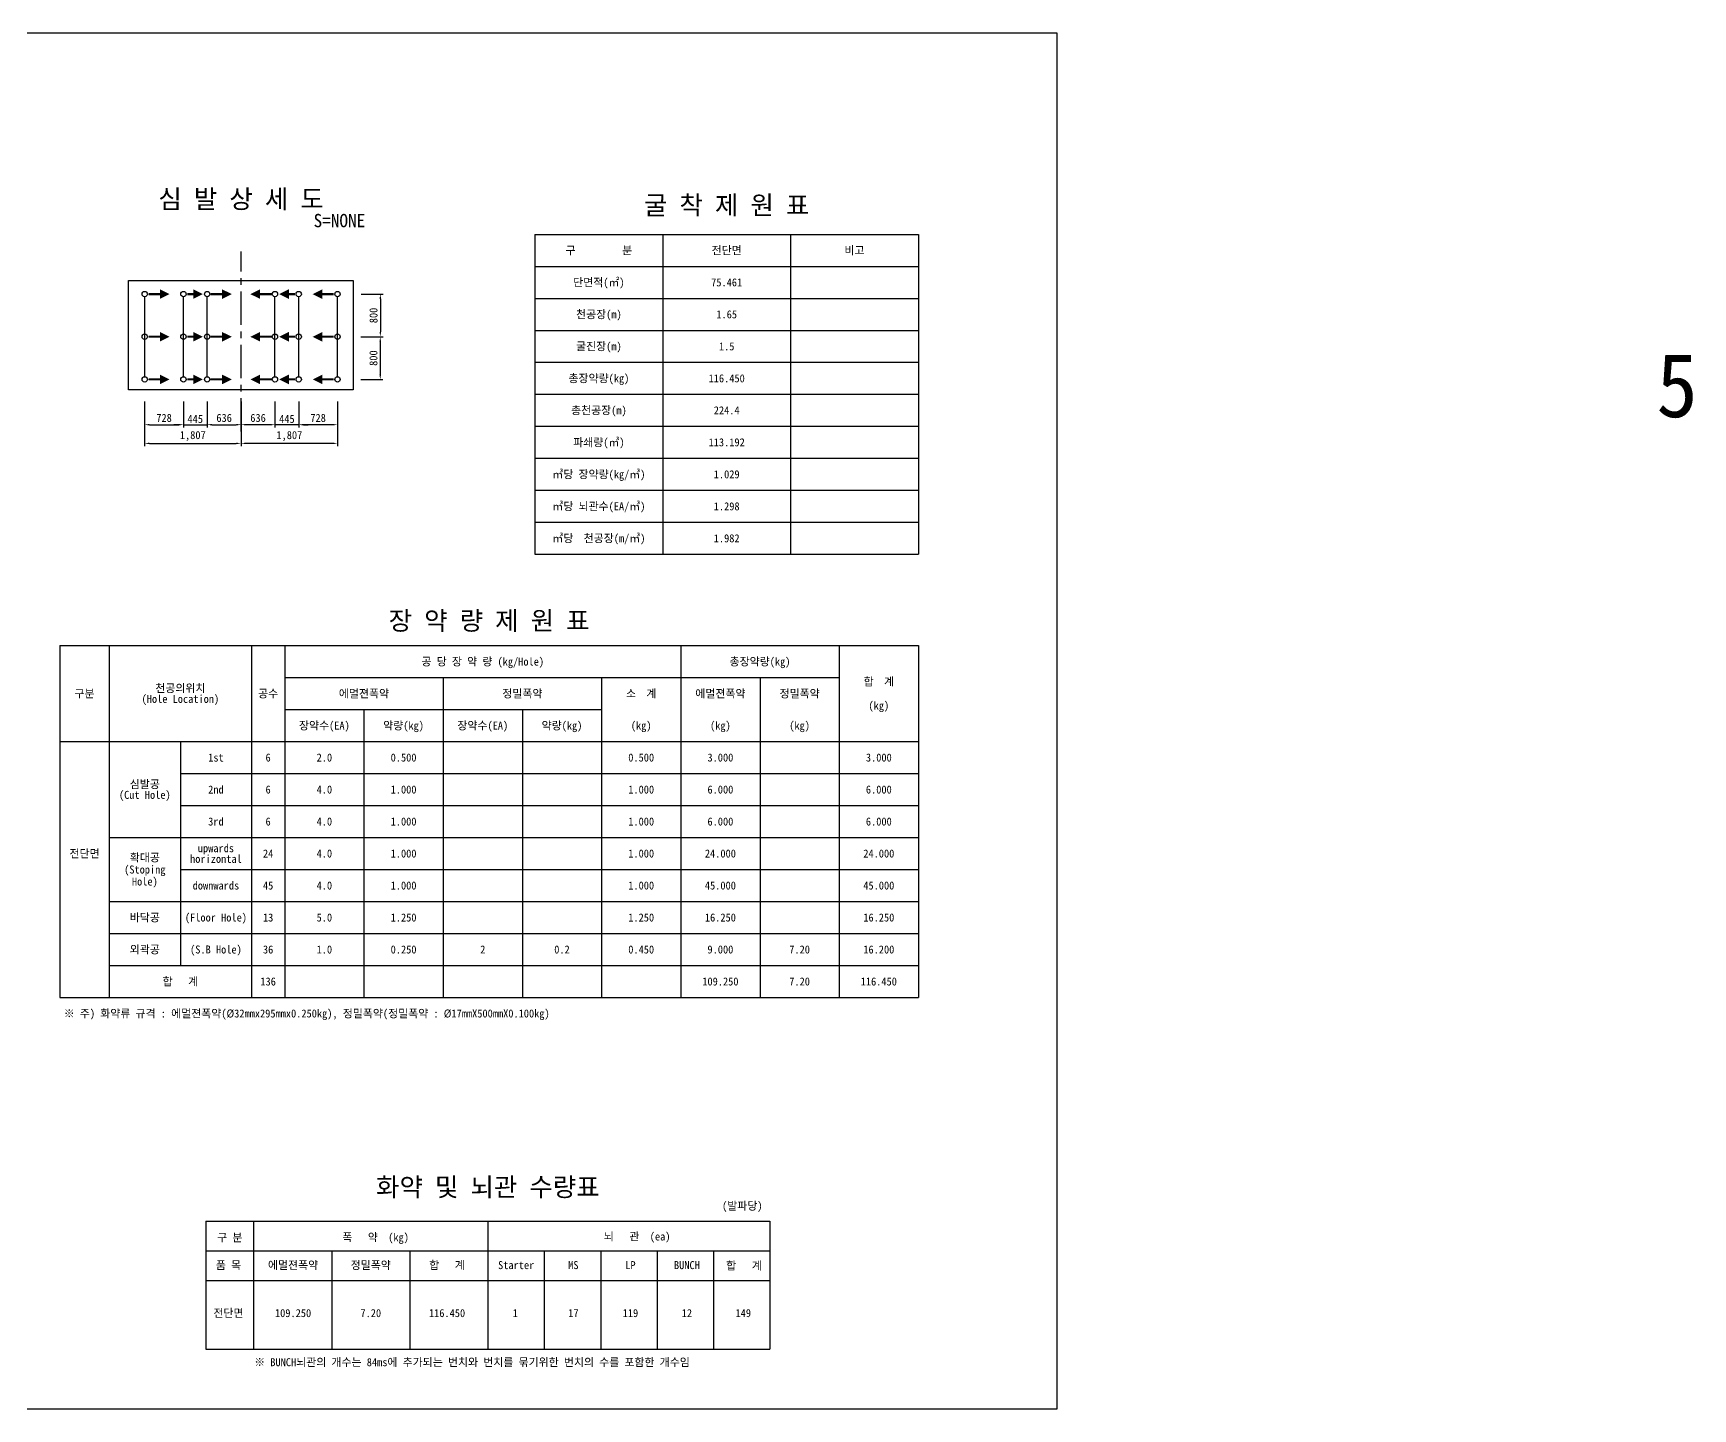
# Model space of a CAD drawing. Header units: millimetres. Extents: x -114429 to 52969, y -22900 to 28700.
# Drawn here: x 21854 to 52969, y 2900 to 28700 of the extents above; entities that cross this region are included whole.
import ezdxf
from ezdxf.enums import TextEntityAlignment as Align

# ---------------------------------------------------------------- set-up
doc = ezdxf.new("R2010")
doc.units = ezdxf.units.MM
doc.header["$LTSCALE"] = 500
doc.header["$PDMODE"] = 1
doc.linetypes.add('A-CENTR01', pattern=[2, 1.25, -0.25, 0.25, -0.25])
for name, color, linetype in [('CS-BLST', 4, 'Continuous'), ('CS-BLST-LIN1', 2, 'Continuous'), ('CS-CNTL', 1, 'A-CENTR01'), ('CS-DIMS', 1, 'Continuous'), ('CS-MISC', 2, 'Continuous'), ('CS-SYMB', 2, 'Continuous'), ('CS-TABL-LIN1', 4, 'Continuous'), ('CS-TABL-LIN2', 1, 'Continuous'), ('CS-TABL-TEX1', 6, 'Continuous'), ('CS-TABL-TEX2', 3, 'Continuous'), ('CS-TEX1', 6, 'Continuous'), ('CS-TEXT', 3, 'Continuous'), ('CX-PAPR', 2, 'Continuous')]:
    doc.layers.add(name, color=color, linetype=linetype)
doc.styles.get("Standard").update_dxf_attribs({"font": ''})
doc.styles.add('굴림체', font='')
doc.styles.get('Standard').set_extended_font_data('GulimChe')
doc.styles.get('굴림체').set_extended_font_data('GulimChe')
doc.dimstyles.new('DIM01-50', dxfattribs={"dimscale": 50, "dimtxt": 3, "dimasz": 1.8, "dimexe": 1, "dimexo": 1, "dimgap": 1, "dimtad": 1, "dimdec": 0, "dimzin": 9, "dimdsep": 46, "dimlunit": 6, "dimtxsty": '굴림체', "dimcen": 2.5, "dimclrt": 3, "dimadec": 4, "dimazin": 0, "dimtfac": 1, "dimtdec": 0, "dimtmove": 2, "dimatfit": 3, "dimfxl": 1, "dimtolj": 1, "dimtzin": 0, "dimarcsym": 0})

# ---------------------------------------------------------------- blocks, each defined once
blk = doc.blocks.new('*D14')
at = {"layer": 'CS-DIMS', "color": 0, "lineweight": -2, "transparency": 16777216}
for p, q in [((27999, 23006), (28410, 23006)), ((28360, 22916), (28360, 22296)), ((27997, 22206), (28410, 22206))]:
    blk.add_line(p, q, dxfattribs=at)
at = {"layer": 'CS-DIMS', "color": 0, "transparency": 16777216}
for points in [[(28345, 22916), (28375, 22916), (28360, 23006)], [(28345, 22296), (28375, 22296), (28360, 22206)]]:
    blk.add_solid(points, dxfattribs=at)
at = {"layer": 'Defpoints', "color": 0, "transparency": 16777216}
for p in [(27949, 23006), (27947, 22206), (28360, 22206)]:
    blk.add_point(p, dxfattribs=at)
at = {"layer": 'CS-DIMS', "color": 3, "transparency": 16777216, "insert": (28233, 22606), "char_height": 150, "attachment_point": 5, "rotation": 90, "style": '굴림체'}
blk.add_mtext('\\A1;800', dxfattribs=at)
blk = doc.blocks.new('*D15')
at = {"layer": 'CS-DIMS', "color": 0, "lineweight": -2, "transparency": 16777216}
for p, q in [((28001, 23806), (28412, 23806)), ((28362, 23716), (28362, 23096)), ((27999, 23006), (28412, 23006))]:
    blk.add_line(p, q, dxfattribs=at)
at = {"layer": 'CS-DIMS', "color": 0, "transparency": 16777216}
for points in [[(28347, 23716), (28377, 23716), (28362, 23806)], [(28347, 23096), (28377, 23096), (28362, 23006)]]:
    blk.add_solid(points, dxfattribs=at)
at = {"layer": 'Defpoints', "color": 0, "transparency": 16777216}
for p in [(27951, 23806), (27949, 23006), (28362, 23006)]:
    blk.add_point(p, dxfattribs=at)
at = {"layer": 'CS-DIMS', "color": 3, "transparency": 16777216, "insert": (28235, 23406), "char_height": 150, "attachment_point": 5, "rotation": 90, "style": '굴림체'}
blk.add_mtext('\\A1;800', dxfattribs=at)
blk = doc.blocks.new('*D16')
at = {"layer": 'CS-DIMS', "color": 0, "lineweight": -2, "transparency": 16777216}
for p, q in [((25115, 21792), (25115, 21307)), ((25751, 21792), (25751, 21307)), ((25205, 21357), (25661, 21357))]:
    blk.add_line(p, q, dxfattribs=at)
at = {"layer": 'CS-DIMS', "color": 0, "transparency": 16777216}
for points in [[(25205, 21372), (25205, 21342), (25115, 21357)], [(25661, 21372), (25661, 21342), (25751, 21357)]]:
    blk.add_solid(points, dxfattribs=at)
at = {"layer": 'Defpoints', "color": 0, "transparency": 16777216}
for p in [(25115, 21842), (25751, 21842), (25751, 21357)]:
    blk.add_point(p, dxfattribs=at)
at = {"layer": 'CS-DIMS', "color": 3, "transparency": 16777216, "insert": (25433, 21483), "char_height": 150, "attachment_point": 5, "style": '굴림체'}
blk.add_mtext('\\A1;636', dxfattribs=at)
blk = doc.blocks.new('*D17')
at = {"layer": 'CS-DIMS', "color": 0, "lineweight": -2, "transparency": 16777216}
for p, q in [((24671, 21792), (24671, 21307)), ((25115, 21792), (25115, 21307)), ((24581, 21357), (24491, 21357)), ((24671, 21357), (25115, 21357)), ((25205, 21357), (25295, 21357))]:
    blk.add_line(p, q, dxfattribs=at)
at = {"layer": 'CS-DIMS', "color": 0, "transparency": 16777216}
for points in [[(24581, 21372), (24581, 21342), (24671, 21357)], [(25205, 21372), (25205, 21342), (25115, 21357)]]:
    blk.add_solid(points, dxfattribs=at)
at = {"layer": 'Defpoints', "color": 0, "transparency": 16777216}
for p in [(24671, 21842), (25115, 21842), (25115, 21357)]:
    blk.add_point(p, dxfattribs=at)
at = {"layer": 'CS-DIMS', "color": 3, "transparency": 16777216, "insert": (24892, 21464), "char_height": 150, "attachment_point": 5, "style": '굴림체'}
blk.add_mtext('\\A1;445', dxfattribs=at)
blk = doc.blocks.new('*D18')
at = {"layer": 'CS-DIMS', "color": 0, "lineweight": -2, "transparency": 16777216}
for p, q in [((23943, 21792), (23943, 21307)), ((24671, 21792), (24671, 21307)), ((24033, 21357), (24581, 21357))]:
    blk.add_line(p, q, dxfattribs=at)
at = {"layer": 'CS-DIMS', "color": 0, "transparency": 16777216}
for points in [[(24033, 21372), (24033, 21342), (23943, 21357)], [(24581, 21372), (24581, 21342), (24671, 21357)]]:
    blk.add_solid(points, dxfattribs=at)
at = {"layer": 'Defpoints', "color": 0, "transparency": 16777216}
for p in [(23943, 21842), (24671, 21842), (24671, 21357)]:
    blk.add_point(p, dxfattribs=at)
at = {"layer": 'CS-DIMS', "color": 3, "transparency": 16777216, "insert": (24307, 21484), "char_height": 150, "attachment_point": 5, "style": '굴림체'}
blk.add_mtext('\\A1;728', dxfattribs=at)
blk = doc.blocks.new('*D19')
at = {"layer": 'CS-DIMS', "color": 0, "lineweight": -2, "transparency": 16777216}
for p, q in [((23943, 21792), (23943, 20957)), ((25750, 21792), (25750, 20957)), ((24033, 21007), (25660, 21007))]:
    blk.add_line(p, q, dxfattribs=at)
at = {"layer": 'CS-DIMS', "color": 0, "transparency": 16777216}
for points in [[(24033, 21022), (24033, 20992), (23943, 21007)], [(25660, 21022), (25660, 20992), (25750, 21007)]]:
    blk.add_solid(points, dxfattribs=at)
at = {"layer": 'Defpoints', "color": 0, "transparency": 16777216}
for p in [(23943, 21842), (25750, 21842), (25750, 21007)]:
    blk.add_point(p, dxfattribs=at)
at = {"layer": 'CS-DIMS', "color": 3, "transparency": 16777216, "insert": (24846, 21143), "char_height": 150, "attachment_point": 5, "style": '굴림체'}
blk.add_mtext('\\A1;1,807', dxfattribs=at)
blk = doc.blocks.new('*D52')
at = {"layer": 'CS-DIMS', "color": 0, "lineweight": -2, "transparency": 16777216}
for p, q in [((25751, 21792), (25751, 21307)), ((26387, 21792), (26387, 21307)), ((26297, 21357), (25841, 21357))]:
    blk.add_line(p, q, dxfattribs=at)
at = {"layer": 'CS-DIMS', "color": 0, "transparency": 16777216}
for points in [[(25841, 21372), (25841, 21342), (25751, 21357)], [(26297, 21372), (26297, 21342), (26387, 21357)]]:
    blk.add_solid(points, dxfattribs=at)
at = {"layer": 'Defpoints', "color": 0, "transparency": 16777216}
for p in [(25751, 21842), (26387, 21842), (25751, 21357)]:
    blk.add_point(p, dxfattribs=at)
at = {"layer": 'CS-DIMS', "color": 3, "transparency": 16777216, "insert": (26069, 21483), "char_height": 150, "attachment_point": 5, "style": '굴림체'}
blk.add_mtext('\\A1;636', dxfattribs=at)
blk = doc.blocks.new('*D53')
at = {"layer": 'CS-DIMS', "color": 0, "lineweight": -2, "transparency": 16777216}
for p, q in [((26387, 21792), (26387, 21307)), ((26831, 21792), (26831, 21307)), ((26297, 21357), (26207, 21357)), ((26831, 21357), (26387, 21357)), ((26921, 21357), (27011, 21357))]:
    blk.add_line(p, q, dxfattribs=at)
at = {"layer": 'CS-DIMS', "color": 0, "transparency": 16777216}
for points in [[(26297, 21372), (26297, 21342), (26387, 21357)], [(26921, 21372), (26921, 21342), (26831, 21357)]]:
    blk.add_solid(points, dxfattribs=at)
at = {"layer": 'Defpoints', "color": 0, "transparency": 16777216}
for p in [(26387, 21842), (26831, 21842), (26387, 21357)]:
    blk.add_point(p, dxfattribs=at)
at = {"layer": 'CS-DIMS', "color": 3, "transparency": 16777216, "insert": (26610, 21464), "char_height": 150, "attachment_point": 5, "style": '굴림체'}
blk.add_mtext('\\A1;445', dxfattribs=at)
blk = doc.blocks.new('*D54')
at = {"layer": 'CS-DIMS', "color": 0, "lineweight": -2, "transparency": 16777216}
for p, q in [((26831, 21792), (26831, 21307)), ((27559, 21792), (27559, 21307)), ((27469, 21357), (26921, 21357))]:
    blk.add_line(p, q, dxfattribs=at)
at = {"layer": 'CS-DIMS', "color": 0, "transparency": 16777216}
for points in [[(26921, 21372), (26921, 21342), (26831, 21357)], [(27469, 21372), (27469, 21342), (27559, 21357)]]:
    blk.add_solid(points, dxfattribs=at)
at = {"layer": 'Defpoints', "color": 0, "transparency": 16777216}
for p in [(26831, 21842), (27559, 21842), (26831, 21357)]:
    blk.add_point(p, dxfattribs=at)
at = {"layer": 'CS-DIMS', "color": 3, "transparency": 16777216, "insert": (27195, 21484), "char_height": 150, "attachment_point": 5, "style": '굴림체'}
blk.add_mtext('\\A1;728', dxfattribs=at)
blk = doc.blocks.new('*D55')
at = {"layer": 'CS-DIMS', "color": 0, "lineweight": -2, "transparency": 16777216}
for p, q in [((25752, 21792), (25752, 20957)), ((27559, 21792), (27559, 20957)), ((27469, 21007), (25842, 21007))]:
    blk.add_line(p, q, dxfattribs=at)
at = {"layer": 'CS-DIMS', "color": 0, "transparency": 16777216}
for points in [[(25842, 21022), (25842, 20992), (25752, 21007)], [(27469, 21022), (27469, 20992), (27559, 21007)]]:
    blk.add_solid(points, dxfattribs=at)
at = {"layer": 'Defpoints', "color": 0, "transparency": 16777216}
for p in [(25752, 21842), (27559, 21842), (25752, 21007)]:
    blk.add_point(p, dxfattribs=at)
at = {"layer": 'CS-DIMS', "color": 3, "transparency": 16777216, "insert": (26656, 21143), "char_height": 150, "attachment_point": 5, "style": '굴림체'}
blk.add_mtext('\\A1;1,807', dxfattribs=at)

msp = doc.modelspace()

# ---------------------------------------------------------------- linework, layer by layer
at = {"layer": 'CS-BLST'}
for centre in [(23943.8, 23806.3), (24670.7, 23806.3), (25115.4, 23806.3), (26386.5, 23806.3), (26831.3, 23806.3), (27558.1, 23806.3), (23943.8, 23006.3), (24670.7, 23006.3), (25115.4, 23006.3), (26386.5, 23006.3), (26831.3, 23006.3), (27558.1, 23006.3), (23943.8, 22206.3), (24670.7, 22206.3), (25115.4, 22206.3), (26386.5, 22206.3), (26831.3, 22206.3), (27558.1, 22206.3)]:
    msp.add_circle(centre, 50, dxfattribs=at)
at = {"layer": 'CS-BLST-LIN1'}
for points in [[(23943.8, 22256.3), (23943.8, 23756.3)], [(24670.7, 22256.3), (24670.7, 23756.3)], [(25115.4, 22256.3), (25115.4, 23756.3)], [(26386.5, 22256.3), (26386.5, 23756.3)], [(26831.3, 22256.3), (26831.3, 23756.3)], [(27558.1, 22256.3), (27558.1, 23756.3)]]:
    msp.add_lwpolyline(points, dxfattribs=at)
at = {"layer": 'CS-CNTL'}
msp.add_line((25751, 21232.3), (25751, 24603.3), dxfattribs=at)
at = {"layer": 'CS-MISC'}
msp.add_lwpolyline([(23638.2, 24064.4), (27854, 24064.4), (27854, 22009.5), (23638.2, 22009.5)], close=True, dxfattribs=at)
at = {"layer": 'CS-SYMB', "const_width": 40}
for points in [[(24016.6, 23806.3), (24323.1, 23806.3)], [(24741.4, 23806.3), (24949.9, 23806.3)], [(25180.3, 23806.3), (25492, 23806.3)], [(26321.6, 23806.3), (26009.9, 23806.3)], [(26760.5, 23806.3), (26552, 23806.3)], [(27485.3, 23806.3), (27178.8, 23806.3)], [(24016.6, 23006.3), (24323.1, 23006.3)], [(24741.4, 23006.3), (24949.9, 23006.3)], [(25180.3, 23006.3), (25492, 23006.3)], [(26321.6, 23006.3), (26009.9, 23006.3)], [(26760.5, 23006.3), (26552, 23006.3)], [(27485.3, 23006.3), (27178.8, 23006.3)], [(24016.6, 22206.3), (24323.1, 22206.3)], [(24741.4, 22206.3), (24949.9, 22206.3)], [(25180.3, 22206.3), (25492, 22206.3)], [(26321.6, 22206.3), (26009.9, 22206.3)], [(26760.5, 22206.3), (26552, 22206.3)], [(27485.3, 22206.3), (27178.8, 22206.3)]]:
    msp.add_lwpolyline(points, dxfattribs=at)
at = {"layer": 'CS-SYMB'}
for points in [[(24408.3, 23806.3, 0, 180, 0), (24228.3, 23806.3, 180, 180, 0)], [(25035, 23806.3, 0, 180, 0), (24855, 23806.3, 180, 180, 0)], [(25577.2, 23806.3, 0, 180, 0), (25394.5, 23806.3, 180, 180, 0)], [(25924.7, 23806.3, 0, 180, 0), (26107.4, 23806.3, 180, 180, 0)], [(26466.9, 23806.3, 0, 180, 0), (26646.9, 23806.3, 180, 180, 0)], [(27093.6, 23806.3, 0, 180, 0), (27273.6, 23806.3, 180, 180, 0)], [(24408.3, 23006.3, 0, 180, 0), (24228.3, 23006.3, 180, 180, 0)], [(25035, 23006.3, 0, 180, 0), (24855, 23006.3, 180, 180, 0)], [(25577.2, 23006.3, 0, 180, 0), (25394.5, 23006.3, 180, 180, 0)], [(25924.7, 23006.3, 0, 180, 0), (26107.4, 23006.3, 180, 180, 0)], [(26466.9, 23006.3, 0, 180, 0), (26646.9, 23006.3, 180, 180, 0)], [(27093.6, 23006.3, 0, 180, 0), (27273.6, 23006.3, 180, 180, 0)], [(24408.3, 22206.3, 0, 180, 0), (24228.3, 22206.3, 180, 180, 0)], [(25035, 22206.3, 0, 180, 0), (24855, 22206.3, 180, 180, 0)], [(25577.2, 22206.3, 0, 180, 0), (25394.5, 22206.3, 180, 180, 0)], [(25924.7, 22206.3, 0, 180, 0), (26107.4, 22206.3, 180, 180, 0)], [(26466.9, 22206.3, 0, 180, 0), (26646.9, 22206.3, 180, 180, 0)], [(27093.6, 22206.3, 0, 180, 0), (27273.6, 22206.3, 180, 180, 0)]]:
    msp.add_lwpolyline(points, format="xyseb", dxfattribs=at)
at = {"layer": 'CS-TABL-LIN1'}
for p, q in [((31261.4, 24926.8), (31261.4, 18926.8)), ((31261.4, 24926.8), (38449.4, 24926.8)), ((33657.4, 24926.8), (33657.4, 18926.8)), ((38449.4, 24926.8), (38449.4, 18926.8)), ((31261.4, 24326.8), (38449.4, 24326.8)), ((31261.4, 18926.8), (38449.4, 18926.8)), ((22352.1, 17214.6), (22352.1, 10614.6)), ((22352.1, 17214.6), (38450.1, 17214.6)), ((25946.1, 17214.6), (25946.1, 10614.6)), ((38450.1, 17214.6), (38450.1, 10614.6)), ((22352.1, 15414.6), (38450.1, 15414.6)), ((22352.1, 10614.6), (38450.1, 10614.6)), ((25091, 6416.4), (35665.5, 6416.4)), ((25091, 5309.4), (35665.5, 5309.4)), ((25091, 4016.4), (35665.5, 4016.4))]:
    msp.add_line(p, q, dxfattribs=at)
for points in [[(25091, 6416.4), (25091, 4016.4)], [(25986, 6416.4), (25986, 4016.4)], [(35665.5, 6416.4), (35665.5, 4016.4)]]:
    msp.add_lwpolyline(points, dxfattribs=at)
at = {"layer": 'CS-TABL-LIN2'}
for p, q in [((36053.4, 24926.8), (36053.4, 18926.8)), ((31261.4, 23726.8), (38449.4, 23726.8)), ((31261.4, 23126.8), (38449.4, 23126.8)), ((31261.4, 22526.8), (38449.4, 22526.8)), ((31261.4, 21926.8), (38449.4, 21926.8)), ((31261.4, 21326.8), (38449.4, 21326.8)), ((31261.4, 20726.8), (38449.4, 20726.8)), ((31261.4, 20126.8), (38449.4, 20126.8)), ((31261.4, 19526.8), (38449.4, 19526.8)), ((23280.1, 17214.6), (23280.1, 10614.6)), ((26570.1, 17214.6), (26570.1, 10614.6)), ((33995.1, 17214.6), (33995.1, 10614.6)), ((36965.1, 17214.6), (36965.1, 10614.6)), ((26570.1, 16614.6), (36965.1, 16614.6)), ((29540.1, 16614.6), (29540.1, 10614.6)), ((32510.1, 16614.6), (32510.1, 10614.6)), ((35480.1, 16614.6), (35480.1, 10614.6)), ((26570.1, 16014.6), (32510.1, 16014.6)), ((28055.1, 16014.6), (28055.1, 10614.6)), ((31025.1, 16014.6), (31025.1, 10614.6)), ((24613.1, 15414.6), (24613.1, 11214.6)), ((24613.1, 14814.6), (38450.1, 14814.6)), ((24613.1, 14214.6), (38450.1, 14214.6)), ((23280.1, 13614.6), (38450.1, 13614.6)), ((24613.1, 13014.6), (38450.1, 13014.6)), ((23280.1, 12414.6), (38450.1, 12414.6)), ((23280.1, 11814.6), (38450.1, 11814.6)), ((23280.1, 11214.6), (38450.1, 11214.6)), ((25091, 5862.2), (35665.5, 5862.2))]:
    msp.add_line(p, q, dxfattribs=at)
for points in [[(30378.5, 6416.4), (30378.5, 4016.4)], [(27450, 5862.2), (27450, 4016.4)], [(28914, 5862.2), (28914, 4016.4)], [(31436, 5862.2), (31436, 4016.4)], [(32493.5, 5862.2), (32493.5, 4016.4)], [(33551, 5862.2), (33551, 4016.4)], [(34608.5, 5862.2), (34608.5, 4016.4)]]:
    msp.add_lwpolyline(points, dxfattribs=at)
at = {"layer": 'CX-PAPR'}
msp.add_lwpolyline([(1250, 2900), (41050, 2900), (41050, 28700), (1250, 28700)], close=True, dxfattribs=at)

# ---------------------------------------------------------------- texts
at = {"layer": 'CS-TABL-TEX1'}
for s, p in [('구         분', (32459.4, 24626.8)), ('전단면', (34855.4, 24626.8)), ('비고', (37251.4, 24626.8)), ('단면적(㎡)', (32459.4, 24026.8)), ('천공장(m)', (32459.4, 23426.8)), ('굴진장(m)', (32459.4, 22826.8)), ('총장약량(kg)', (32459.4, 22226.8)), ('총천공장(m)', (32459.4, 21626.8)), ('파쇄량(㎥)', (32459.4, 21026.8)), ('㎥당 장약량(kg/㎥)', (32459.4, 20426.8)), ('㎥당 뇌관수(EA/㎥)', (32459.4, 19826.8)), ('㎥당  천공장(m/㎥)', (32459.4, 19226.8)), ('공 당 장 약 량 (kg/Hole)', (30282.6, 16914.6)), ('총장약량(kg)', (35480.1, 16914.6)), ('천공의위치', (24613.1, 16414.6)), ('합  계', (37707.6, 16539.6)), ('구분', (22816.1, 16314.6)), ('(Hole Location)', (24613.1, 16214.6)), ('공수', (26258.1, 16314.6)), ('에멀젼폭약', (28055.1, 16314.6)), ('정밀폭약', (31025.1, 16314.6)), ('소  계', (33252.6, 16314.6)), ('에멀젼폭약', (34737.6, 16314.6)), ('정밀폭약', (36222.6, 16314.6)), ('(kg)', (37707.6, 16089.6)), ('장약수(EA)', (27312.6, 15714.6)), ('약량(kg)', (28797.6, 15714.6)), ('장약수(EA)', (30282.6, 15714.6)), ('약량(kg)', (31767.6, 15714.6)), ('(kg)', (33252.6, 15714.6)), ('(kg)', (34737.6, 15714.6)), ('(kg)', (36222.6, 15714.6)), ('1st', (25279.6, 15114.6)), ('심발공', (23946.6, 14614.6)), ('(Cut Hole)', (23946.6, 14414.6)), ('2nd', (25279.6, 14514.6)), ('3rd', (25279.6, 13914.6)), ('전단면', (22816.1, 13314.6)), ('upwards', (25279.6, 13414.6)), ('(Stoping', (23946.6, 13014.6)), ('확대공', (23946.6, 13239.6)), ('horizontal', (25279.6, 13214.6)), ('Hole)', (23946.6, 12789.6)), ('downwards', (25279.6, 12714.6)), ('바닥공', (23946.6, 12114.6)), ('(Floor Hole)', (25279.6, 12114.6)), ('외곽공', (23946.6, 11514.6)), ('(S.B Hole)', (25279.6, 11514.6)), ('합   계', (24613.1, 10914.6))]:
    msp.add_text(s, height=150, dxfattribs=at).set_placement(p, align=Align.MIDDLE_CENTER)
for s, p in [('뇌   관  (ea)', (33176.6, 6057.4)), ('구 분', (25540.5, 6037.6)), ('폭   약  (kg)', (28273.4, 6042)), ('품 목', (25514.9, 5520.2)), ('에멀젼폭약', (26725.8, 5520.2)), ('정밀폭약', (28182.8, 5520.2)), ('합   계', (29612.7, 5520.2)), ('Starter', (30908.8, 5520.2)), ('MS', (31981.3, 5520.2)), ('LP', (33051, 5520.2)), ('BUNCH', (34109.7, 5520.2)), ('합   계', (35180.4, 5510.3)), ('전단면', (25514.9, 4620.5))]:
    msp.add_text(s, height=150, dxfattribs=at).set_placement(p, align=Align.CENTER)
at = {"layer": 'CS-TABL-TEX2', "style": '굴림체'}
for s, p in [('75.461', (34855.4, 24026.8)), ('1.65', (34855.4, 23426.8)), ('1.5', (34855.4, 22826.8)), ('116.450', (34855.4, 22226.8)), ('224.4', (34855.4, 21626.8)), ('113.192', (34855.4, 21026.8)), ('1.029', (34855.4, 20426.8)), ('1.298', (34855.4, 19826.8)), ('1.982', (34855.4, 19226.8)), ('6', (26258.1, 15114.6)), ('2.0', (27312.6, 15114.6)), ('0.500', (28797.6, 15114.6)), ('0.500', (33252.6, 15114.6)), ('3.000', (34737.6, 15114.6)), ('3.000', (37707.6, 15114.6)), ('6', (26258.1, 14514.6)), ('4.0', (27312.6, 14514.6)), ('1.000', (28797.6, 14514.6)), ('1.000', (33252.6, 14514.6)), ('6.000', (34737.6, 14514.6)), ('6.000', (37707.6, 14514.6)), ('6', (26258.1, 13914.6)), ('4.0', (27312.6, 13914.6)), ('1.000', (28797.6, 13914.6)), ('1.000', (33252.6, 13914.6)), ('6.000', (34737.6, 13914.6)), ('6.000', (37707.6, 13914.6)), ('24', (26258.1, 13314.6)), ('4.0', (27312.6, 13314.6)), ('1.000', (28797.6, 13314.6)), ('1.000', (33252.6, 13314.6)), ('24.000', (34737.6, 13314.6)), ('24.000', (37707.6, 13314.6)), ('45', (26258.1, 12714.6)), ('4.0', (27312.6, 12714.6)), ('1.000', (28797.6, 12714.6)), ('1.000', (33252.6, 12714.6)), ('45.000', (34737.6, 12714.6)), ('45.000', (37707.6, 12714.6)), ('13', (26258.1, 12114.6)), ('5.0', (27312.6, 12114.6)), ('1.250', (28797.6, 12114.6)), ('1.250', (33252.6, 12114.6)), ('16.250', (34737.6, 12114.6)), ('16.250', (37707.6, 12114.6)), ('36', (26258.1, 11514.6)), ('1.0', (27312.6, 11514.6)), ('0.250', (28797.6, 11514.6)), ('2', (30282.6, 11514.6)), ('0.2', (31767.6, 11514.6)), ('0.450', (33252.6, 11514.6)), ('9.000', (34737.6, 11514.6)), ('7.20', (36222.6, 11514.6)), ('16.200', (37707.6, 11514.6)), ('136', (26258.1, 10914.6)), ('109.250', (34737.6, 10914.6)), ('7.20', (36222.6, 10914.6)), ('116.450', (37707.6, 10914.6)), ('(발파당)', (35148.1, 6707.8))]:
    msp.add_text(s, height=150, dxfattribs=at).set_placement(p, align=Align.MIDDLE_CENTER)
msp.add_text('※ 주) 화약류 규격 : 에멀젼폭약(Ø32mmx295mmx0.250kg), 정밀폭약(정밀폭약 : Ø17mmX500mmX0.100kg)', height=150, dxfattribs=at).set_placement((22427.1, 10314.6), align=Align.MIDDLE_LEFT)
for s, p in [('109.250', (26725.8, 4620.5)), ('7.20', (28182.8, 4620.5)), ('116.450', (29612.7, 4620.5)), ('1', (30893.6, 4620.5)), ('17', (31981.3, 4620.5)), ('119', (33051, 4620.5)), ('12', (34109.7, 4620.5)), ('149', (35166.7, 4620.5)), ('※ BUNCH뇌관의 개수는 84ms에 추가되는 번치와 번치를 묶기위한 번치의 수를 포함한 개수임 ', (30129.6, 3699.6))]:
    msp.add_text(s, height=150, dxfattribs=at).set_placement(p, align=Align.CENTER)
at = {"layer": 'CS-TEX1', "style": '굴림체'}
for s, p in [('심 발 상 세 도', (25751, 25595.4)), ('굴 착 제 원 표', (34855.4, 25478.9)), ('장 약 량 제 원 표', (30401.1, 17686.7)), ('화약 및 뇌관 수량표', (30378.2, 7064.1))]:
    msp.add_text(s, height=350, dxfattribs=at).set_placement(p, align=Align.MIDDLE)
at = {"layer": 'CS-TEXT', "style": '굴림체'}
msp.add_text('S=NONE', height=250, dxfattribs=at).set_placement((27110.5, 25060.6))
at = {"layer": 'CX-PAPR', "style": '굴림체'}
msp.add_text('5', height=1200, dxfattribs=at).set_placement((52674.1, 21138.8), align=Align.BOTTOM_CENTER)

# ---------------------------------------------------------------- dimensions: what is measured, and where the dimension line sits
at = {"layer": 'CS-DIMS'}
for base, p1, p2, angle, picture, middle in [((28362.1, 23006.3), (27951.1, 23806.3), (27949.1, 23006.3), 90, '*D15', (28235.4, 23406.3)), ((28360.1, 22206.3), (27949.1, 23006.3), (27947.1, 22206.3), 90, '*D14', (28233.4, 22606.3)), ((25750.9521, 21356.7261), (26386.5164, 21842.4456), (25750.9521, 21842.4456), 180, '*D52', (26068.7342, 21483.4215)), ((25752, 21006.8), (27559.1, 21842.4), (25752, 21842.4), 180, '*D55', (26655.6, 21143)), ((26831.3, 21356.7), (27559.1, 21842.4), (26831.3, 21842.4), 180, '*D54', (27195.2, 21483.6))]:
    dim = msp.add_linear_dim(base=base, p1=p1, p2=p2, angle=angle, dimstyle='DIM01-50', dxfattribs=at)
    dim.commit()
    dim.dimension.update_dxf_attribs({"geometry": picture, "text_midpoint": middle})
for base, p1, p2, picture, middle in [((24670.7, 21356.7), (23942.8, 21842.4), (24670.7, 21842.4), '*D18', (24306.7, 21483.6)), ((25749.9, 21006.8), (23942.8, 21842.4), (25749.9, 21842.4), '*D19', (24846.3, 21143)), ((25751, 21356.7), (25115.4, 21842.4), (25751, 21842.4), '*D16', (25433.2, 21483.4))]:
    dim = msp.add_linear_dim(base=base, p1=p1, p2=p2, dimstyle='DIM01-50', dxfattribs=at)
    dim.commit()
    dim.dimension.update_dxf_attribs({"geometry": picture, "text_midpoint": middle})
dim = msp.add_linear_dim(base=(25115.4, 21356.7), p1=(24670.7, 21842.4), p2=(25115.4, 21842.4), dimstyle='DIM01-50', dxfattribs=at)
dim.commit()
dim.dimension.update_dxf_attribs({"geometry": '*D17', "text_midpoint": (24891.6, 21464), "dimtype": 160})
dim = msp.add_linear_dim(base=(26386.5, 21356.7), p1=(26831.3, 21842.4), p2=(26386.5, 21842.4), angle=180, dimstyle='DIM01-50', dxfattribs=at)
dim.commit()
dim.dimension.update_dxf_attribs({"geometry": '*D53', "text_midpoint": (26610.3, 21464), "dimtype": 160})

doc.saveas('drawing.dxf')
